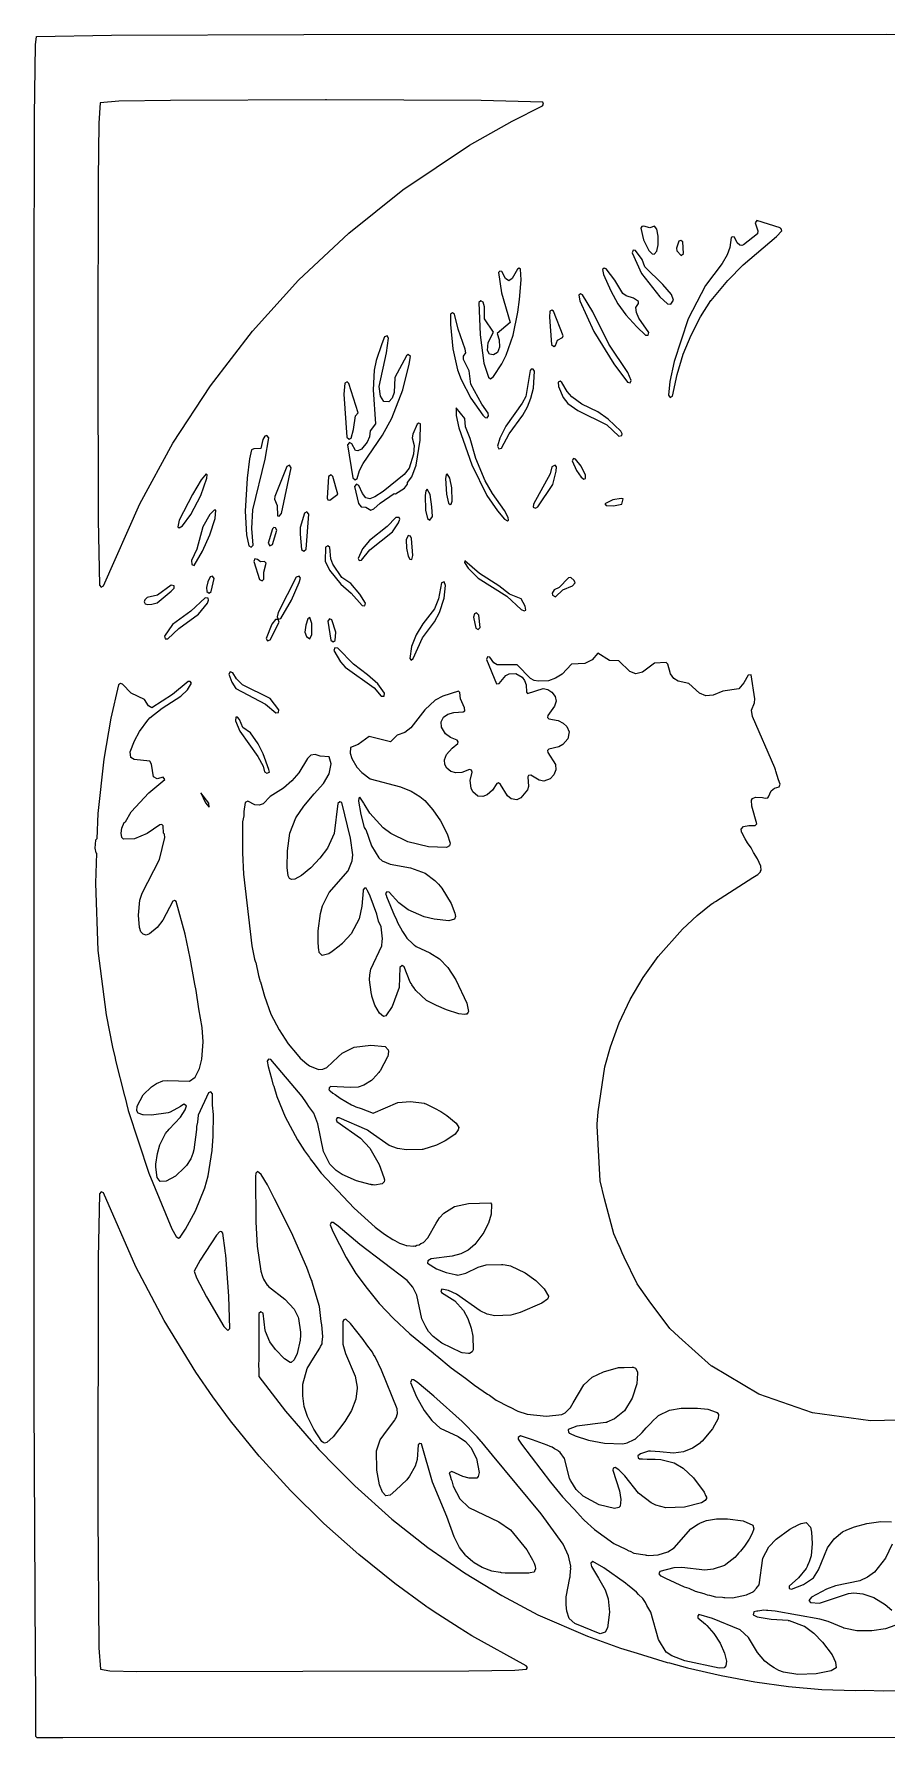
# Model space of a CAD drawing. Header units: millimetres. Extents: x 0 to 300, y 0 to 299.
# Drawn here: x 0.4 to 150, y 0.4 to 299.1 of the extents above; entities that cross this region are included whole.
import ezdxf

# ---------------------------------------------------------------- set-up
doc = ezdxf.new("R2010")
doc.units = ezdxf.units.MM
doc.layers.add('CUT', color=7, linetype='CONTINUOUS')

msp = doc.modelspace()

# ---------------------------------------------------------------- linework, layer by layer
at = {"layer": 'CUT'}
for points in [[(233.4309, 0.4502), (5.4113, 0.3607), (0.9306, 0.3896), (0.9232, 0.39), (0.8323, 0.4353), (0.7744, 0.5042), (0.769, 0.5106), (0.747, 0.5367), (0.6971, 0.5961), (0.6894, 0.7242), (0.6477, 8.169), (0.6141, 14.164), (0.4865, 36.9117), (0.3601, 59.4526), (0.3601, 252.5207), (0.4502, 284.8174), (0.6301, 297.2665), (0.8108, 298.6765), (13.9255, 298.9196), (47.7176, 299.0396), (149.9997, 299.1296), (252.281, 299.0396)], [(154.4942, 56.1523), (147.1371, 55.9432), (136.9255, 57.3894), (127.5529, 60.6443), (119.3078, 65.5313), (119.2764, 65.551), (119.271, 65.5544), (119.2697, 65.5552), (119.2584, 65.5623), (113.4831, 70.7015), (111.946, 72.1586), (108.2714, 77.0324), (106.1709, 80.0051), (103.9041, 84.6854), (103.5712, 85.4251), (103.0579, 86.5651), (102.9713, 86.7575), (102.0719, 88.7554), (100.4727, 94.8787), (99.7202, 98.0272), (99.1764, 107.6846), (99.164, 107.9972), (99.3296, 110.133), (100.5375, 118.0151), (101.4861, 121.5376), (103.0108, 125.7528), (104.9387, 129.8238), (107.2279, 133.7125), (109.8478, 137.3891), (114.1434, 142.1709), (116.7221, 144.5698), (119.1807, 146.532), (119.4695, 146.7308), (119.6242, 146.8372), (119.7092, 146.8957), (119.9217, 147.0419), (126.463, 151.2302), (127.3866, 151.7546), (127.8246, 152.2344), (127.8246, 152.3641), (127.9372, 152.4937), (127.8676, 153.211), (127.3078, 154.5183), (126.6226, 155.6173), (126.1785, 156.451), (125.5692, 157.307), (125.111, 158.0419), (124.5558, 159.1014), (124.5395, 159.1478), (124.521, 159.2007), (124.5102, 159.2315), (124.4935, 159.2794), (124.4389, 159.6883), (124.8613, 160.1581), (125.7794, 160.3263), (126.8631, 160.3821), (127.1806, 160.6382), (126.3263, 163.7575), (126.2621, 164.8148), (126.3959, 165.0746), (126.9328, 165.3058), (128.1524, 165.2478), (128.647, 165.131), (129.1221, 165.18), (129.2133, 165.3975), (129.691, 166.4222), (130.291, 166.9093), (131.0951, 167.1127), (131.2654, 167.5728), (131.0113, 168.3608), (130.5404, 169.9023), (130.4385, 170.1376), (130.3303, 170.4733), (126.4141, 179.4637), (126.2326, 180.6065), (126.7871, 181.8497), (126.8611, 182.5505), (126.1995, 186.7623), (125.6472, 186.712), (124.927, 185.3475), (124.015, 184.3277), (121.2323, 183.912), (119.5125, 183.2339), (118.2244, 183.1055), (117.132, 183.5355), (115.2468, 185.2694), (113.3983, 185.6701), (112.6154, 186.1589), (112.0278, 186.9408), (111.5798, 188.6244), (111.2821, 188.9079), (109.2303, 188.8002), (107.1462, 187.2252), (105.9722, 186.9478), (104.8714, 187.3591), (102.9553, 189.2093), (101.3465, 189.308), (99.2827, 190.5479), (98.2718, 189.4241), (97.0311, 188.7671), (94.6707, 188.6598), (93.0103, 186.8911), (91.873, 186.1754), (90.6285, 185.7458), (88.9028, 185.6547), (88.1285, 185.7897), (87.4973, 186.1561), (85.1476, 188.5162), (81.5986, 188.5083), (81.0495, 188.8534), (80.3308, 189.8799), (79.896, 189.907), (79.7269, 189.4394), (81.5178, 185.1782), (81.948, 185.2259), (83.1326, 186.6541), (83.699, 186.9419), (84.9082, 187.0311), (85.9898, 186.3927), (86.4363, 185.7874), (86.7035, 185.0433), (86.7429, 183.7378), (86.95, 183.4765), (89.6819, 184.3923), (90.5158, 184.2224), (91.208, 183.7249), (91.7852, 182.9831), (91.9541, 182.1472), (91.6614, 181.2644), (90.4995, 179.6555), (90.4642, 179.2728), (90.7154, 179.0556), (92.3462, 178.7429), (93.2006, 178.2738), (93.874, 177.6944), (94.2639, 176.7745), (94.0015, 175.5615), (93.1272, 174.5533), (92.4687, 174.1391), (90.7154, 173.7657), (90.4505, 173.5129), (90.4995, 173.1658), (91.8568, 171.0395), (91.9188, 170.1114), (91.5751, 169.2501), (90.9334, 168.5242), (89.8193, 168.1285), (88.9651, 168.3242), (87.5034, 169.1871), (87.1432, 169.1445), (86.9761, 168.8612), (87.1243, 167.1788), (86.9521, 166.5941), (85.7781, 165.1936), (85.0984, 164.8317), (84.0645, 165.0566), (83.4249, 165.5602), (82.2314, 167.5703), (81.8629, 167.8372), (81.5519, 167.7106), (80.7949, 166.573), (79.8471, 165.7257), (79.1233, 165.4267), (78.2116, 165.5071), (77.3677, 166.273), (77.0746, 166.917), (76.8915, 168.2556), (77.2264, 169.731), (77.1024, 170.0738), (76.7863, 170.171), (75.444, 169.6659), (74.3903, 169.599), (73.4985, 169.8295), (72.7992, 170.3786), (72.4578, 171.0407), (72.3896, 171.8816), (72.73, 172.7862), (73.7058, 173.9426), (74.6927, 174.7264), (74.7869, 175.0509), (74.5919, 175.3269), (73.4148, 175.7682), (72.5494, 176.4365), (71.8366, 177.5861), (71.8199, 178.5036), (72.1956, 179.3326), (72.9399, 179.8914), (73.9941, 180.1871), (75.6591, 180.2815), (75.9216, 180.4875), (75.8824, 180.9855), (75.1897, 182.5625), (75.073, 183.6824), (74.8381, 183.915), (72.0715, 183.0361), (70.7171, 182.3149), (68.9047, 180.6409), (66.4923, 177.4812), (65.4428, 176.6802), (64.0633, 176.2206), (62.9046, 175.0512), (59.1725, 175.9597), (57.2316, 174.557), (55.8981, 174.0539), (55.8177, 173.0567), (56.1122, 172.0962), (57.0002, 170.6097), (57.866, 169.6525), (59.3479, 168.5465), (64.6619, 167.1137), (66.555, 166.4011), (68.0438, 165.4336), (68.9229, 164.716), (70.3391, 163.0863), (71.6611, 161.1637), (72.8557, 158.8664), (73.3782, 157.284), (73.2392, 156.7681), (72.7281, 156.4872), (69.5848, 156.6374), (65.965, 157.4639), (62.9343, 158.9341), (61.6159, 159.9407), (59.2964, 162.4958), (58.2607, 164.1358), (58.2231, 164.2557), (57.5328, 165.3062), (57.3227, 165.1561), (57.2927, 164.6459), (57.7129, 162.305), (58.3131, 160.024), (58.5232, 159.6639), (58.5961, 159.6566), (59.5503, 156.7643), (60.8414, 154.6762), (61.4397, 154.1771), (62.8209, 153.6004), (66.4253, 152.9294), (68.999, 151.9717), (70.6809, 150.6919), (71.3483, 150.0514), (71.9397, 149.3655), (73.5326, 146.6503), (74.2173, 144.9567), (74.3066, 144.3887), (74.1227, 143.9351), (73.1129, 143.6083), (70.5616, 143.9095), (68.8223, 144.3159), (66.0311, 145.5764), (64.3924, 146.7767), (62.6437, 148.6891), (62.2483, 148.7171), (62.0364, 148.4218), (62.2161, 147.9844), (62.2039, 147.9299), (63.6037, 144.5102), (63.814, 144.0935), (64.166, 143.2365), (64.6619, 142.4139), (64.9941, 141.7557), (65.4742, 141.0664), (65.757, 140.5973), (66.8163, 139.6305), (67.079, 139.3684), (67.1321, 139.3423), (67.3796, 139.1165), (69.794, 138.0261), (71.5016, 136.9778), (71.5053, 136.9753), (71.5055, 136.9752), (71.5083, 136.9734), (71.5097, 136.9724), (72.9898, 135.4309), (74.3494, 133.2825), (76.2998, 129.1717), (76.6094, 127.7395), (76.5546, 127.605), (76.3154, 127.2818), (76.1608, 127.2621), (76.1394, 127.2594), (76.1356, 127.2589), (75.9052, 127.2296), (74.8768, 127.3208), (72.7221, 128.0159), (70.9792, 128.7819), (69.2202, 129.6732), (67.3614, 131.4288), (67.2231, 131.5916), (67.2093, 131.6078), (67.2001, 131.6186), (67.0894, 131.7489), (66.6636, 132.3998), (66.5608, 132.5748), (66.533, 132.6221), (66.5167, 132.6499), (66.3785, 132.885), (65.2818, 135.5807), (64.9392, 135.7763), (64.5569, 135.4296), (64.3963, 131.9318), (63.2181, 128.6395), (62.0904, 126.9693), (61.6689, 126.8538), (60.9521, 127.4362), (60.1684, 128.8333), (59.6375, 130.4187), (59.6084, 130.5679), (59.6025, 130.5978), (59.5773, 130.7273), (59.497, 131.1388), (59.2362, 133.2977), (59.2634, 134.1564), (59.4423, 135.14), (61.375, 139.2305), (61.4204, 140.0681), (61.5235, 140.5029), (61.2546, 142.5769), (60.7854, 143.5933), (60.4825, 144.7791), (59.3448, 147.981), (58.8485, 148.9533), (58.8313, 149.0066), (58.8175, 149.014), (58.64, 149.3618), (58.3381, 149.3559), (58.1195, 149.0992), (58.1071, 148.9422), (58.0987, 148.9345), (58.1013, 148.8691), (57.8893, 146.1814), (57.4059, 144.0056), (55.9827, 141.3715), (54.5524, 139.7747), (54.4151, 139.6436), (54.3963, 139.6257), (54.3276, 139.56), (53.9216, 139.1722), (52.6474, 138.2453), (52.0619, 137.8783), (50.8893, 137.5754), (50.3632, 138.0938), (50.3072, 138.6902), (50.2977, 138.7906), (50.28, 138.9793), (50.1889, 139.9472), (50.2116, 141.8618), (50.6015, 144.9221), (50.9822, 146.2821), (52.1227, 148.608), (55.4665, 152.4304), (56.1832, 154.1503), (56.2673, 155.227), (55.8586, 158.109), (54.346, 164.36), (53.9954, 164.4813), (53.6885, 164.2179), (52.9966, 158.9324), (51.8326, 156.3786), (50.4938, 154.611), (48.9216, 152.947), (47.2799, 151.607), (46.0912, 150.9381), (45.5453, 150.8973), (45.2026, 151.0799), (44.9678, 151.4992), (44.778, 152.9699), (44.808, 155.8834), (45.2605, 159.006), (46.2874, 161.7069), (47.6961, 163.7442), (49.5207, 165.8797), (51.1411, 167.6984), (52.1301, 169.4331), (52.4885, 171.1647), (52.171, 172.3697), (50.5835, 172.5097), (49.6838, 172.7851), (48.9198, 172.68), (48.3579, 172.1106), (46.8165, 169.5768), (45.5642, 168.1974), (44.1385, 166.9287), (41.8163, 165.4641), (40.5807, 164.1777), (39.8444, 163.9272), (39.1119, 163.987), (37.8906, 164.6337), (37.4156, 164.388), (37.1557, 162.8158), (37.1485, 162.0342), (36.9445, 161.0144), (36.9145, 155.5522), (37.1246, 151.8307), (38.5651, 139.2557), (39.0153, 136.9147), (39.2254, 136.3745), (39.287, 136.3376), (39.7631, 134.0402), (40.0535, 133.0068), (40.0556, 132.992), (40.0684, 132.9537), (40.7715, 130.4515), (41.9308, 127.2969), (43.3499, 124.5178), (44.9617, 122.0456), (46.532, 120.1781), (47.0448, 119.5506), (48.2241, 118.5848), (48.6733, 118.186), (50.2428, 117.5925), (51.0025, 117.6214), (51.7259, 117.9231), (53.7157, 119.801), (54.4442, 120.4432), (56.5519, 121.4725), (59.4409, 121.8179), (59.4416, 121.8179), (59.4419, 121.8179), (59.4422, 121.8179), (59.4428, 121.8179), (61.9692, 121.5744), (62.5199, 121.0211), (62.5628, 120.7172), (62.434, 119.8482), (62.3948, 119.7637), (61.0695, 117.3066), (61.058, 117.2905), (61.0475, 117.276), (60.9943, 117.2018), (60.877, 117.0382), (59.7801, 115.8936), (59.5429, 115.6685), (58.2025, 114.8377), (57.2468, 114.4995), (55.8563, 114.4061), (52.4417, 114.5842), (52.3883, 114.5479), (52.3208, 114.5544), (52.2889, 114.4804), (52.1344, 114.3755), (52.1496, 114.158), (52.1024, 114.0488), (52.1609, 113.9966), (52.1627, 113.9714), (52.3453, 113.8318), (52.8137, 113.4135), (53.185, 113.1903), (54.0626, 112.5197), (56.0862, 111.3576), (56.4866, 111.2057), (56.824, 111.0029), (57.7531, 110.7252), (59.8702, 109.922), (64.1999, 111.7631), (66.4063, 111.9436), (68.8334, 111.6459), (68.849, 111.6399), (68.8562, 111.6371), (68.8902, 111.6242), (69.0893, 111.5481), (70.646, 110.8148), (71.7636, 110.193), (72.8161, 109.5304), (74.448, 108.1712), (74.8775, 107.4067), (74.7925, 106.9811), (74.2228, 106.2526), (72.9841, 105.381), (72.491, 105.0534), (70.9844, 104.2724), (68.5908, 103.5247), (68.4354, 103.5145), (65.7264, 103.4536), (64.1084, 103.6931), (62.6482, 104.2463), (59.3487, 106.5786), (58.8639, 106.9454), (58.7758, 106.9836), (58.7407, 107.0084), (53.9024, 109.1103), (53.5667, 109.1011), (53.357, 108.7959), (53.5041, 108.4389), (57.6296, 105.5391), (59.2824, 103.7984), (60.9294, 100.9084), (61.7405, 98.6531), (61.8339, 98.2078), (61.7869, 97.8617), (61.4511, 97.4942), (60.1203, 97.3073), (59.8373, 97.3328), (59.5655, 97.3678), (59.4887, 97.3777), (59.4236, 97.3861), (59.3466, 97.396), (56.938, 98.0371), (54.4086, 99.1694), (53.3663, 99.8481), (52.4604, 100.7892), (52.2855, 100.9899), (51.1468, 103.1898), (50.132, 108.0593), (49.4376, 109.8929), (48.5888, 111.1081), (48.31, 111.5361), (48.1745, 111.7012), (47.4006, 112.8092), (41.9244, 119.3079), (41.4995, 119.4087), (41.2481, 119.0517), (41.4146, 118.0986), (42.0362, 115.9832), (42.272, 115.0248), (42.4259, 114.6567), (42.9614, 112.8341), (44.4321, 109.2929), (46.5832, 105.232), (47.8098, 103.2887), (48.6693, 102.1491), (48.8116, 101.9056), (49.2881, 101.3286), (50.7385, 99.4055), (56.5343, 93.2816), (60.2366, 89.9368), (61.8466, 88.7134), (63.3013, 87.7458), (63.6488, 87.5928), (64.4614, 87.1389), (65.3553, 86.8414), (65.6425, 86.7149), (65.7566, 86.7078), (65.7707, 86.7031), (66.9754, 86.6007), (67.0794, 86.6256), (67.2586, 86.6144), (67.5499, 86.7382), (67.9131, 86.8252), (68.2376, 87.0305), (68.6785, 87.2179), (69.4647, 88.0697), (70.9211, 90.644), (71.4746, 91.5788), (72.2428, 92.3717), (74.1154, 93.5195), (76.6174, 94.0873), (80.4614, 94.2001), (80.6267, 93.9717), (80.5816, 92.1817), (80.0991, 90.6259), (80.063, 90.5463), (79.2841, 88.9863), (77.7121, 86.8707), (76.5339, 85.9162), (75.2459, 85.2573), (73.7032, 84.8154), (70.0333, 84.3539), (69.4355, 84.0241), (69.4087, 83.5978), (70.9951, 82.6392), (72.6609, 81.9535), (74.2237, 81.6242), (74.4889, 81.5421), (74.5536, 81.5547), (74.7326, 81.517), (76.1257, 81.8778), (78.2949, 82.912), (79.6629, 83.3072), (82.3906, 83.3975), (82.5169, 83.3808), (82.5358, 83.3783), (82.6316, 83.3656), (83.0045, 83.3161), (83.9862, 83.1286), (86.5302, 81.9093), (88.3857, 80.5738), (89.8779, 79.0815), (90.6343, 77.7948), (90.595, 77.5388), (90.4472, 77.2763), (89.4734, 76.6087), (85.6448, 74.9561), (84.016, 74.5199), (81.2406, 74.3998), (79.888, 74.6806), (78.6489, 75.2227), (74.4832, 78.1747), (73.0532, 78.829), (71.9187, 79.0366), (71.7483, 78.7531), (71.8572, 78.4409), (74.1805, 76.9789), (75.6599, 75.3602), (75.6791, 75.3387), (75.6856, 75.3313), (75.6869, 75.3299), (75.6978, 75.3177), (76.4567, 73.9031), (77.0592, 72.216), (77.3277, 70.7915), (77.3974, 68.4102), (77.2115, 68.0614), (76.7424, 67.7787), (76.668, 67.7722), (76.637, 67.7694), (76.6246, 67.7684), (76.5893, 67.7653), (75.5078, 67.902), (75.2816, 67.9512), (71.9012, 69.5808), (70.3799, 70.7671), (69.5886, 71.6517), (69.124, 72.4438), (68.4314, 73.8476), (67.497, 78.0195), (66.8268, 79.376), (65.8031, 80.5978), (57.4956, 86.8979), (53.6999, 90.1199), (52.8581, 90.7422), (52.4971, 90.7308), (52.3065, 90.3156), (52.7681, 89.1714), (55.1291, 84.6265), (56.8469, 81.7954), (58.7863, 79.1412), (60.9404, 76.5398), (63.4507, 73.9109), (66.3233, 71.2185), (70.3887, 67.8616), (70.846, 67.4751), (71.0107, 67.348), (73.533, 65.2654), (76.0527, 63.4609), (77.6387, 62.2382), (79.9261, 60.6436), (80.2497, 60.4554), (81.4283, 59.6115), (83.604, 58.5047), (83.7458, 58.4223), (83.8132, 58.3983), (85.2275, 57.6789), (86.9108, 57.1442), (90.2917, 56.7521), (92.9425, 57.0572), (93.5651, 57.3555), (94.4593, 58.2562), (94.4613, 58.2577), (94.462, 58.2589), (94.5071, 58.3043), (94.9701, 59.1177), (96.8493, 62.2941), (98.3185, 63.624), (100.3054, 64.5782), (102.9002, 65.2858), (103.6802, 65.3063), (103.9225, 65.3126), (105.2982, 65.3487), (105.4704, 65.3532), (105.9069, 65.1869), (106.2399, 64.5598), (106.2406, 64.5515), (106.2476, 64.468), (106.2536, 64.3959), (106.2605, 64.3133), (106.1424, 62.4513), (105.3003, 59.955), (103.9533, 57.7179), (102.192, 56.3325), (100.8756, 55.7076), (100.8438, 55.694), (100.6745, 55.6483), (95.5855, 55.019), (94.1083, 54.468), (94.1094, 53.9176), (94.2686, 53.8359), (94.2701, 53.8205), (94.415, 53.7606), (95.2911, 53.3106), (97.6605, 52.5719), (100.437, 52.0403), (103.6881, 51.9234), (104.4469, 52.0765), (105.6497, 52.6872), (105.7655, 52.7275), (105.8024, 52.7648), (105.8117, 52.7695), (107.0638, 53.9088), (107.7762, 54.754), (108.4027, 55.3855), (108.5036, 55.4872), (109.02, 56.0076), (109.6353, 56.6278), (109.9572, 56.8787), (111.859, 57.8253), (113.925, 58.1907), (116.7932, 58.162), (118.5741, 58.005), (120.0446, 57.487), (120.189, 57.4022), (120.1964, 57.3978), (120.197, 57.3975), (120.1976, 57.3972), (120.4348, 57.0886), (120.4044, 56.354), (119.4143, 54.5686), (117.5782, 52.4053), (117.3231, 52.1453), (117.2715, 52.0928), (117.2584, 52.0793), (117.2525, 52.0733), (115.8687, 51.1431), (114.2986, 50.5231), (112.5423, 50.3016), (110.1738, 50.4977), (108.5424, 50.6588), (108.4767, 50.6382), (108.1977, 50.6613), (106.7757, 50.1793), (106.3123, 49.8118), (106.3437, 49.4859), (106.6126, 49.2992), (107.1475, 49.291), (107.9626, 49.2623), (108.6269, 49.2389), (109.3606, 49.213), (110.3205, 49.1792), (112.6715, 48.5782), (114.2478, 47.6632), (116.0551, 45.9458), (117.9288, 43.4702), (117.9386, 43.4494), (117.9677, 43.3873), (118.0009, 43.3164), (118.2004, 42.8914), (118.3251, 42.571), (118.3333, 42.322), (118.1168, 41.9807), (117.5009, 41.6065), (114.5089, 40.8167), (111.196, 40.6986), (109.4866, 41.1543), (108.6462, 41.5723), (106.4034, 43.3), (104.0042, 46.33), (102.9481, 47.387), (102.3043, 47.7687), (102.0024, 47.6418), (101.9041, 47.3294), (103.085, 43.6861), (103.3245, 42.1644), (103.1894, 41.0248), (103.18, 41.0115), (102.9583, 40.771), (102.1843, 40.5768), (99.5218, 41.2558), (96.7112, 42.7364), (95.4654, 43.9262), (94.5705, 45.4404), (94.4858, 45.5836), (94.3967, 45.7344), (94.2937, 45.9086), (93.4411, 49.3768), (92.6606, 50.4331), (92.363, 50.6198), (92.2662, 50.7466), (91.6527, 51.0652), (91.2498, 51.3179), (90.911, 51.4504), (90.3909, 51.7204), (89.0834, 52.165), (87.8333, 52.6538), (85.7297, 53.3187), (85.284, 53.057), (85.3053, 52.7639), (85.918, 51.8881), (90.9823, 45.2058), (93.0825, 42.6262), (95.882, 39.6299), (95.9708, 39.5301), (96.0162, 39.4862), (96.899, 38.5414), (98.6793, 36.8835), (102.073, 34.4339), (104.1755, 33.4497), (104.7533, 33.1405), (104.9299, 33.0966), (105.6274, 32.7701), (107.5754, 32.4378), (107.7893, 32.3845), (107.8602, 32.3892), (108.247, 32.3232), (109.8823, 32.4731), (111.5806, 32.9741), (112.6817, 33.6888), (115.6131, 37.0315), (116.9643, 37.9236), (117.1082, 37.9808), (117.1758, 38.0076), (117.277, 38.0478), (118.3687, 38.4815), (120.1267, 38.8011), (121.8624, 38.8032), (121.8726, 38.8028), (121.8875, 38.8021), (121.943, 38.7997), (122.0541, 38.7949), (124.7846, 38.4075), (126.502, 37.6789), (126.6489, 37.0464), (126.3948, 36.2064), (125.8235, 35.237), (125.0443, 33.9977), (124.2908, 33.103), (124.2398, 33.0441), (123.984, 32.7487), (123.7371, 32.4637), (123.3435, 32.0095), (121.7396, 30.7774), (121.7321, 30.7722), (121.699, 30.7497), (121.6579, 30.7216), (121.5129, 30.6228), (119.543, 29.9621), (118.0316, 29.8033), (113.9965, 30.2192), (112.6374, 30.1589), (110.1829, 29.5554), (109.9985, 29.1242), (110.3011, 28.8055), (110.3017, 28.8034), (110.3042, 28.8023), (110.3384, 28.7662), (111.1833, 28.394), (114.4484, 26.8774), (115.2724, 26.5923), (116.3805, 26.1041), (117.8718, 25.6929), (118.4943, 25.4775), (118.8885, 25.4126), (119.9406, 25.1225), (121.1882, 25.0337), (121.4038, 24.9982), (121.5871, 25.0054), (122.917, 24.9108), (123.7473, 25.0896), (123.7502, 25.0898), (123.7555, 25.0914), (125.3981, 25.4453), (126.239, 25.8633), (126.4312, 25.923), (126.4976, 25.9918), (126.6463, 26.0658), (127.0986, 26.6148), (127.2696, 26.7921), (127.2904, 26.8476), (127.6034, 27.2276), (128.2143, 31.908), (129.2937, 33.8822), (130.5722, 35.1883), (132.9513, 36.9652), (133.5896, 37.3049), (134.0202, 37.515), (134.1132, 37.5603), (134.554, 37.7754), (134.9743, 37.9805), (135.8361, 38.1124), (136.5793, 37.301), (136.7946, 36.441), (136.8843, 34.4589), (136.6962, 32.264), (136.6228, 31.9545), (136.3439, 31.2397), (136.296, 31.1169), (136.0954, 30.6027), (136.0241, 30.42), (135.8452, 30.0571), (134.5015, 28.4428), (132.8368, 26.9988), (132.8597, 26.5707), (133.2621, 26.423), (135.3954, 27.2509), (137.1435, 28.4396), (138.0285, 29.855), (139.5667, 33.7074), (140.7413, 35.2436), (142.2421, 36.4754), (142.9953, 36.83), (144.297, 37.3989), (146.4688, 37.9586), (148.9183, 38.2925), (150.8174, 38.2308)], [(151.4195, 20.0922), (149.7822, 19.4924), (147.354, 19.1191), (144.7158, 19.1199), (142.7413, 19.5207), (142.5099, 19.6011), (142.5006, 19.6044), (142.4633, 19.6174), (142.3984, 19.6399), (139.7043, 20.7768), (138.2255, 21.1863), (130.419, 22.602), (129.1049, 22.6985), (128.9676, 22.7191), (128.8979, 22.7137), (128.4287, 22.7482), (127.3625, 22.5938), (127.1816, 22.5797), (127.1615, 22.5647), (126.6473, 22.4902), (126.5585, 21.9696), (127.2264, 21.6205), (129.6799, 21.1895), (132.6548, 20.9844), (132.6779, 20.9798), (132.6783, 20.9797), (132.6819, 20.979), (132.8444, 20.9469), (135.4952, 19.9525), (135.4994, 19.9501), (135.5014, 19.949), (135.502, 19.9486), (135.5199, 19.9384), (137.161, 18.7448), (138.6981, 17.1789), (140.3868, 14.9175), (141.015, 13.6613), (141.0915, 12.6573), (140.2048, 12.1003), (137.5725, 11.5865), (134.3659, 11.4945), (131.8386, 11.9172), (131.031, 12.2064), (130.2252, 12.6423), (129.6113, 13.0417), (128.6025, 13.8247), (127.296, 15.3559), (125.7263, 17.9777), (124.2387, 19.3105), (119.3814, 21.2891), (117.0319, 21.9919), (116.8033, 21.7509), (116.8438, 21.4212), (118.2037, 20.3073), (118.4151, 20.0999), (119.6404, 18.6795), (120.7351, 16.9792), (121.5018, 15.2073), (121.8468, 13.8258), (121.7416, 12.9742), (121.4433, 12.6494), (120.562, 12.5823), (114.5369, 13.8712), (112.2552, 14.7815), (111.263, 15.4216), (109.9015, 17.6027), (108.5572, 22.4002), (107.8993, 23.5763), (107.6635, 24.1045), (107.5031, 24.2846), (107.2057, 24.8163), (106.4122, 25.5096), (106.0533, 25.9126), (104.7822, 26.9727), (104.5433, 27.1425), (104.161, 27.4765), (100.3287, 30.2006), (98.4152, 31.3215), (98.0575, 31.0329), (98.1421, 30.6521), (98.1501, 30.4318), (99.3842, 28.3639), (100.5694, 26.3093), (101.1075, 24.7625), (101.3498, 22.4381), (101.0081, 19.6502), (101.0077, 19.649), (100.5461, 18.8902), (99.7074, 18.6393), (95.221, 20.4323), (94.2703, 21.3172), (93.8612, 22.6091), (93.7492, 23.6942), (93.7322, 24.8378), (93.7384, 24.9543), (93.7389, 24.9641), (93.739, 24.966), (93.7451, 25.0796), (94.3933, 28.4505), (94.4058, 28.625), (94.4484, 28.8139), (94.5299, 30.1064), (94.5174, 30.1843), (94.5366, 30.4523), (94.166, 32.3192), (93.1772, 34.3601), (89.3273, 39.6403), (80.8221, 49.9234), (78.92, 52.2364), (78.8411, 52.3184), (78.1381, 53.1684), (75.4841, 55.8515), (70.5159, 60.2809), (67.5691, 62.7158), (66.9242, 63.1754), (66.6226, 63.1851), (66.3882, 62.7115), (67.4811, 60.195), (68.8237, 57.7821), (70.1613, 56.0079), (70.167, 56.0027), (70.1697, 55.9988), (70.1896, 55.9824), (71.6314, 54.6906), (74.7856, 53.1925), (76.0367, 52.3494), (77.0142, 51.3025), (78.0105, 49.3695), (78.4801, 46.9287), (78.2894, 46.1795), (78.0587, 45.9354), (77.9871, 45.8843), (76.7287, 45.9183), (75.5828, 46.2239), (73.6607, 47.0641), (73.2264, 46.8374), (73.3848, 46.3055), (73.5256, 45.6701), (73.6456, 45.4298), (73.9282, 44.481), (75.0738, 42.3004), (76.6697, 40.7383), (81.9213, 38.2643), (83.9668, 36.827), (86.8261, 33.3281), (87.826, 31.5842), (88.1293, 31.033), (88.2799, 30.4905), (88.2799, 30.4903), (88.2803, 30.4866), (88.2831, 30.4627), (88.3363, 30.005), (88.1724, 29.5756), (88.1558, 29.5587), (88.1465, 29.5492), (88.1006, 29.5024), (88.0376, 29.4381), (87.3979, 29.2895), (87.1809, 29.253), (87.1355, 29.2454), (87.1015, 29.2397), (87.0835, 29.2367), (83.0265, 29.2599), (82.4075, 29.331), (82.2631, 29.3476), (82.2157, 29.353), (82.1604, 29.3594), (80.6811, 29.608), (78.9616, 30.2428), (77.5612, 31.0718), (77.2798, 31.2911), (76.1352, 32.3083), (76.0376, 32.4303), (75.0329, 33.7714), (74.0774, 35.5964), (72.7912, 39.2152), (70.3019, 45.1834), (68.3616, 51.9254), (68.0413, 51.9955), (67.7652, 51.762), (67.5858, 49.2015), (67.2509, 48.0009), (66.2239, 46.2612), (65.7464, 45.6118), (63.8484, 43.7904), (62.8295, 42.946), (62.0985, 42.8155), (61.491, 43.4462), (60.9876, 44.7407), (60.4782, 47.3182), (60.4518, 50.687), (61.1104, 52.6385), (62.3853, 54.4014), (63.6729, 56.0653), (63.7075, 56.2299), (63.8767, 56.4638), (64.1049, 57.2714), (64.079, 58.0543), (61.3365, 64.8516), (60.1928, 67.198), (59.9123, 67.6104), (59.7352, 67.9952), (58.7688, 69.2917), (58.1185, 70.248), (55.8679, 73.0382), (55.0769, 73.7698), (54.7104, 73.6989), (54.5582, 73.3623), (54.5582, 69.4275), (55.0224, 67.7969), (56.6891, 63.782), (57.033, 61.8493), (57.0465, 61.6987), (56.8263, 59.7627), (56.034, 57.7583), (54.8881, 55.8288), (52.8662, 53.1718), (51.7539, 52.1787), (51.3074, 52.0297), (51.0943, 52.149), (51.0734, 52.1607), (51.0681, 52.1636), (51.0677, 52.1638), (50.8504, 52.3339), (49.4583, 54.5161), (48.3597, 56.7469), (47.7585, 58.4911), (47.5104, 60.36), (47.5088, 62.388), (48.301, 65.1357), (49.3967, 66.9588), (50.4864, 68.6971), (50.6042, 68.9682), (50.9049, 69.4686), (50.9067, 69.6644), (50.9424, 69.7466), (51.0505, 70.7782), (50.8733, 72.8012), (50.7622, 73.3916), (50.4203, 75.9934), (49.1817, 80.2683), (49.1356, 80.4364), (49.0048, 80.7442), (48.2169, 82.8383), (45.5205, 88.9812), (42.5563, 94.8683), (42.4314, 95.1297), (42.3764, 95.2256), (41.2958, 97.3717), (40.2378, 99.1481), (39.5965, 99.6563), (39.2751, 99.4197), (39.195, 98.798), (39.2548, 90.8597), (39.4953, 86.5632), (40.1236, 82.1791), (40.4662, 81.286), (40.6256, 80.8016), (41.2896, 79.7776), (41.3431, 79.7347), (41.4702, 79.5361), (44.3547, 77.2803), (45.9865, 75.5276), (46.7217, 74.1226), (46.7829, 73.8929), (47.1035, 71.489), (47.0966, 70.9551), (47.0547, 70.1209), (46.543, 67.7805), (45.9977, 66.6538), (45.4679, 66.1698), (45.3103, 66.1804), (44.3072, 66.8449), (42.7364, 68.4911), (41.7377, 69.8059), (40.9967, 71.6016), (40.9734, 71.6819), (40.9731, 71.6831), (40.9695, 71.6953), (40.9346, 71.8155), (40.5416, 74.8178), (40.1426, 75.049), (39.8118, 74.7742), (39.79, 67.1122), (39.7666, 65.3585), (39.7847, 65.2407), (39.7804, 63.7204), (44.4856, 57.6408), (47.1305, 54.6162), (48.9768, 52.431), (49.6751, 51.7061), (50.3375, 50.9486), (53.2706, 47.9738), (54.5205, 46.6763), (54.8536, 46.3683), (56.6531, 44.5432), (63.1541, 38.7008), (69.4764, 33.7562), (75.9002, 29.3136), (82.4611, 25.3295), (88.786, 21.9429), (97.4561, 18.206), (103.2857, 16.1024), (106.172, 15.2463), (107.1153, 14.9058), (111.4649, 13.564), (111.8715, 13.5557), (115.0055, 12.6261), (120.909, 11.278), (126.8253, 10.2023), (132.7283, 9.3929), (138.6185, 8.8519), (144.4462, 8.6728), (146.0242, 8.7068), (149.4622, 8.6129), (157.4655, 8.8527)], [(150.9217, 34.3346), (149.7806, 31.9004), (147.845, 29.4509), (146.6105, 28.5503), (145.2639, 27.9039), (140.9774, 27.0143), (139.3851, 26.4346), (136.7738, 25.0238), (136.3242, 24.4807), (136.6277, 24.1345), (138.1971, 24.0065), (143.2552, 25.6832), (144.1987, 25.779), (145.7813, 25.6075), (145.9491, 25.5831), (145.9697, 25.5801), (145.9824, 25.5782), (145.9875, 25.5775), (147.703, 24.9719), (149.7258, 23.7297), (150.8947, 22.7341)]]:
    msp.add_lwpolyline(points, dxfattribs=at)
for points in [[(24.7084, 227.4024), (31.3028, 237.4738), (38.6643, 247.0307), (46.7782, 255.9579), (55.6066, 264.2441), (65.0746, 271.8469), (76.7515, 279.6512), (84.233, 283.8578), (89.5746, 286.5459), (89.7535, 286.8245), (89.6262, 287.1666), (78.8414, 287.4857), (51.6496, 287.5758), (51.5742, 287.5755), (51.4995, 287.5758), (24.3096, 287.4857), (15.2452, 287.3654), (11.9885, 287.0854), (11.7338, 283.5109), (11.6139, 273.6196), (11.5239, 243.8485), (11.5241, 243.7738), (11.5239, 243.6984), (11.6139, 213.9299), (11.8321, 202.5049), (12.1644, 202.1734), (12.5569, 202.3677), (18.8924, 216.7647)], [(114.2752, 242.9755), (115.6491, 246.3207), (117.3063, 249.5479), (119.1367, 252.4233), (119.1476, 252.4312), (122.0888, 255.9126), (124.7598, 258.6737), (130.6422, 263.6557), (131.5726, 264.6161), (131.4825, 264.9763), (131.3594, 265.0122), (131.301, 265.1606), (127.1772, 266.438), (126.8631, 266.0472), (127.338, 264.6495), (127.3129, 264.1229), (124.8399, 262.1872), (124.5402, 262.0369), (124.1778, 262.1224), (123.7478, 262.5459), (123.2404, 263.5178), (122.924, 263.6039), (122.6747, 263.4492), (122.4667, 261.724), (121.998, 260.3953), (121.0843, 258.8756), (118.1774, 255.0385), (115.136, 249.2205), (112.6895, 241.7301), (111.943, 238.2097), (111.6561, 235.7859), (111.9753, 235.408), (112.4078, 235.6481), (113.1874, 239.4159)], [(108.2317, 261.1528), (108.8263, 260.5683), (109.1871, 260.5296), (109.6236, 261.0604), (109.8425, 262.1856), (109.8712, 263.6968), (109.6654, 264.9212), (109.2178, 265.472), (108.3942, 265.1567), (107.367, 265.4593), (107.0031, 265.401), (106.8501, 265.1038), (107.288, 263.0459)], [(113.1753, 261.15), (113.9246, 260.3109), (114.3455, 260.6758), (114.1714, 262.6796), (113.8722, 262.9389), (113.5259, 262.8302), (113.0878, 261.5959)], [(110.1647, 253.069), (111.5042, 251.8164), (112.0722, 251.7836), (112.5438, 252.4729), (112.2168, 253.4572), (110.7063, 255.2037), (107.5501, 258.3024), (107.0913, 259.5848), (105.9198, 261.1881), (105.4569, 261.2112), (105.2997, 260.7752), (106.9692, 257.1523)], [(79.2823, 241.4217), (80.0749, 238.9427), (80.473, 238.6996), (80.9504, 239.058), (82.4474, 241.3251), (83.187, 242.8373), (84.4044, 246.3465), (85.2644, 250.3502), (85.5348, 252.5672), (85.8048, 256.0453), (85.7441, 257.9146), (85.4765, 258.0532), (85.1621, 257.9326), (84.245, 256.2571), (83.6809, 255.8569), (83.0626, 256.2877), (82.4331, 257.5106), (82.0748, 257.5639), (81.8276, 257.2992), (82.3783, 253.764), (83.882, 248.575), (81.6123, 246.6419), (81.9612, 245.4909), (82.0481, 244.2555), (81.6879, 243.2825), (80.9903, 242.8637), (80.2708, 242.9946), (79.9316, 243.6342), (80.0583, 245.0694), (80.9774, 246.8494), (79.3981, 249.1988), (79.385, 251.2902), (79.1803, 252.1319), (78.7515, 252.3697), (78.433, 252.0374), (78.6604, 246.4139)], [(101.5375, 254.0866), (102.7911, 251.8185), (104.1911, 249.8847), (106.1193, 247.779), (107.6645, 246.332), (108.1051, 246.3062), (108.2526, 246.8283), (106.4923, 249.3371), (106.0769, 250.3139), (105.9777, 251.1841), (106.4357, 251.8704), (106.4148, 252.2415), (105.5692, 252.8324), (104.2813, 253.2239), (103.6699, 253.6567), (102.2732, 255.9512), (100.72, 257.9664), (100.368, 258.0733), (100.1003, 257.8741), (100.2521, 256.9916)], [(98.5599, 246.9561), (102.1194, 241.3314), (104.4657, 238.071), (104.9553, 237.9635), (105.1553, 238.3898), (104.52, 239.7998), (101.2303, 244.7308), (98.4075, 250.4356), (96.5954, 253.4068), (96.2599, 253.5596), (95.9299, 253.33), (96.1128, 252.3345)], [(73.8245, 243.9282), (74.6851, 240.2671), (75.3208, 238.5412), (77.0172, 235.2722), (79.1344, 232.3), (79.5253, 231.9162), (79.8532, 231.8666), (80.1232, 232.1602), (80.0153, 232.6276), (78.9109, 234.2112), (77.0291, 237.7589), (76.7095, 240.092), (75.6978, 242.0812), (75.7322, 242.6252), (76.103, 243.2316), (76.0006, 243.897), (74.7985, 247.3903), (74.1489, 250.006), (73.8075, 250.2769), (73.4133, 250.0262), (73.4391, 248.2019)], [(91.1505, 244.7189), (91.5401, 244.3724), (91.8619, 244.5463), (92.2361, 245.4443), (93.0586, 245.9022), (93.2147, 246.2335), (91.5257, 250.5325), (91.2015, 250.7005), (90.8807, 250.5263), (90.8158, 249.475)], [(56.7216, 220.9796), (57.0267, 221.1894), (57.4549, 222.5787), (58.1054, 223.821), (61.4925, 228.7963), (63.1398, 231.792), (65.0424, 236.7574), (66.2082, 241.2386), (66.4271, 242.5872), (65.9829, 242.9165), (65.7059, 242.7288), (63.6457, 238.9183), (63.5624, 236.2857), (63.219, 235.2742), (62.5909, 234.6192), (61.7422, 234.6978), (61.1725, 235.6275), (60.9258, 237.3239), (62.2188, 243.2281), (62.5785, 245.7924), (62.293, 246.1957), (61.8604, 246.0276), (61.3592, 244.8207), (60.3802, 241.8862), (60.0544, 240.1756), (59.8737, 236.7552), (60.2878, 230.8031), (59.3659, 229.5481), (59.2065, 228.5214), (58.8055, 227.5869), (57.8437, 226.3677), (57.1592, 226.0267), (56.7786, 226.1338), (56.14, 227.2935), (55.7041, 227.5391), (55.3883, 227.1143), (56.2977, 221.2926)], [(86.129, 232.3049), (86.9726, 233.7806), (87.5579, 235.2786), (87.9695, 237.0512), (88.1687, 240.0126), (87.944, 240.3756), (87.6158, 240.3761), (87.4037, 240.1256), (86.6493, 235.5548), (86.0011, 234.3869), (83.1229, 230.3969), (82.1061, 228.2444), (81.6754, 226.8413), (81.9074, 226.412), (82.3766, 226.5464), (83.7401, 229.0499)], [(55.2453, 228.4329), (55.6397, 228.0855), (55.9804, 228.2998), (56.4284, 229.7911), (56.7623, 232.2038), (57.2321, 232.7438), (55.616, 237.8674), (55.2755, 238.137), (54.8972, 237.9239), (54.7415, 236.001)], [(93.1731, 235.3976), (94.0169, 234.3456), (95.7942, 233.0998), (100.8486, 230.588), (102.9618, 228.6423), (103.4732, 228.7249), (103.5536, 229.0442), (103.2956, 229.4858), (101.0939, 231.6233), (99.28, 232.8998), (96.4528, 234.2555), (94.7119, 235.5463), (93.9081, 236.446), (92.974, 238.0622), (92.6597, 238.2482), (92.3295, 238.092), (92.3721, 237.3203)], [(82.893, 215.6064), (80.7921, 218.5476), (79.5316, 220.7685), (77.881, 224.7001), (76.8906, 228.2115), (76.0502, 230.2823), (75.9302, 231.6929), (74.3996, 233.5836), (74.3996, 232.2631), (74.9098, 230.1022), (77.1907, 223.6196), (79.8318, 218.2475), (81.6625, 215.5164), (82.923, 214.0758), (83.4632, 213.7757), (83.5833, 213.8657), (83.5232, 214.3759)], [(57.7621, 216.2523), (58.599, 216.1916), (59.4796, 215.6484), (60.0077, 215.8541), (61.0786, 216.862), (63.5362, 218.5475), (63.7753, 218.5176), (65.3359, 219.478), (65.9062, 220.1983), (65.9062, 220.4785), (66.6365, 221.4734), (67.4184, 223.5419), (68.1277, 227.8953), (68.1954, 230.7635), (67.8859, 230.8783), (67.5994, 230.7141), (66.8062, 228.9517), (66.7174, 228.349), (67.0462, 226.9729), (66.918, 225.452), (66.1617, 223.0327), (65.2782, 221.8848), (61.6423, 218.9143), (60.173, 217.9844), (59.2848, 217.6522), (58.5635, 217.7938), (58.0016, 218.551), (57.3396, 219.9868), (56.918, 220.1926), (56.603, 219.805), (57.3073, 216.835)], [(38.7463, 215.7154), (40.9421, 224.6), (41.5379, 228.3327), (41.2027, 228.7422), (40.8576, 228.6147), (40.532, 228.0394), (40.1728, 226.4628), (38.9515, 226.4082), (38.5412, 226.2271), (38.1436, 224.6456), (37.7534, 221.2566), (37.4247, 215.4951), (37.6317, 211.2972), (38.0344, 209.4056), (38.4363, 209.1639), (38.7792, 209.4838), (38.5955, 212.4276)], [(97.1187, 221.7889), (96.3384, 223.3495), (95.378, 224.61), (94.9879, 224.7001), (94.8078, 224.3099), (95.5281, 222.6292), (96.3384, 221.4288), (96.8486, 221.0986), (97.1487, 221.2187)], [(30.732, 221.8189), (30.5819, 222.029), (29.7116, 220.9486), (28.181, 218.3675), (25.84, 213.8657), (25.5999, 212.7252), (25.84, 212.5752), (26.4103, 212.9053), (27.8808, 214.8861), (29.6215, 218.2475), (30.672, 221.2487)], [(45.4709, 223.0829), (45.1945, 223.5342), (44.7385, 223.3291), (42.6138, 218.028), (42.5714, 217.5641), (43.0068, 216.4794), (43.0591, 214.6713), (43.374, 214.5712), (43.7628, 215.0836)], [(52.7846, 221.5503), (52.4916, 221.8195), (52.0313, 221.5226), (51.7641, 217.7446), (51.9228, 217.4531), (52.2851, 217.401), (53.6705, 218.437)], [(73.3191, 221.2787), (72.869, 222.029), (72.6589, 221.8189), (72.5688, 221.2187), (72.7489, 218.4576), (73.079, 216.8669), (73.3491, 216.6268), (73.5592, 216.7169), (73.7093, 217.197), (73.6793, 219.568)], [(92.0167, 223.2595), (91.8066, 223.5296), (91.2363, 223.2595), (90.9062, 221.999), (87.995, 216.6868), (87.965, 216.1766), (88.3252, 216.0266), (88.7754, 216.2367), (91.4164, 220.1682), (91.9866, 222.5092)], [(69.3575, 219.3279), (69.1174, 219.0578), (68.9974, 218.2175), (69.0574, 215.6364), (69.4176, 214.1658), (69.8077, 213.8957), (70.2579, 214.556), (70.1679, 216.2066), (69.8377, 218.3975)], [(32.2626, 215.6664), (31.9925, 215.6664), (31.1822, 214.8861), (29.9817, 212.7252), (28.9313, 208.7937), (28.0009, 206.8129), (28.0309, 206.0926), (28.4511, 205.9725), (29.9217, 208.4635), (31.1822, 211.3447), (32.1426, 214.1658)], [(48.2437, 215.3382), (47.8368, 215.1111), (47.0819, 212.6041), (47.0282, 211.4445), (47.315, 208.7714), (47.7061, 208.4299), (48.089, 208.7806), (48.5814, 214.9359)], [(101.9206, 217.4371), (100.5101, 216.7769), (100.7502, 216.4768), (102.0407, 216.4167), (103.5113, 216.7169), (103.7214, 217.6172), (103.3612, 217.7073)], [(42.753, 212.5773), (42.4606, 212.6053), (42.2152, 212.3873), (41.4616, 209.8381), (41.728, 209.421), (42.2056, 209.6364), (42.9564, 212.1671)], [(63.2453, 211.8628), (64.3213, 213.4159), (64.5155, 214.0443), (64.4096, 214.3596), (63.85, 214.3703), (62.3127, 212.7668), (59.2283, 210.342), (57.9629, 208.8932), (57.2218, 207.1849), (57.4094, 206.8317), (57.8412, 206.8512), (59.2584, 208.6841)], [(52.2282, 205.1073), (54.184, 202.6864), (56.0098, 201.0991), (57.9216, 198.9153), (58.3768, 198.8645), (58.5433, 199.3536), (57.5358, 200.9358), (55.9303, 202.773), (54.3675, 203.8609), (52.7979, 206.1534), (52.4624, 207.1177), (52.2535, 209.0862), (51.9184, 209.4069), (51.5002, 209.1441), (51.4144, 206.7269)], [(65.9962, 211.2246), (65.6661, 210.4743), (65.7261, 208.9737), (66.0262, 207.5632), (66.3263, 207.083), (66.6264, 207.023), (66.8365, 207.7132), (66.5664, 210.6844), (66.3863, 211.1046)], [(40.3643, 203.2527), (40.6718, 203.5539), (40.6971, 204.7614), (41.0803, 206.3443), (40.8072, 206.6401), (40.1139, 206.5993), (39.5662, 207.0259), (39.104, 207.0925), (38.9101, 206.6677), (39.9314, 203.4857)], [(86.5545, 198.8297), (85.8342, 200.0902), (83.7934, 200.9005), (81.9326, 202.4011), (78.5112, 204.562), (75.9302, 206.7829), (75.9002, 206.4527), (76.5304, 205.4923), (78.3011, 203.7516), (83.3432, 200.5704), (85.8342, 198.2294), (86.3444, 198.0193), (86.6445, 198.1394)], [(31.6774, 204.0933), (31.2613, 203.9763), (30.8483, 203.1033), (30.6156, 202.0894), (30.7019, 201.4022), (31.0658, 201.1139), (31.4471, 201.3788), (31.9439, 203.6778)], [(46.8642, 202.9625), (47.0886, 203.7466), (46.8793, 204.0927), (46.3507, 203.9214), (43.1786, 197.7136), (42.995, 196.949), (43.2221, 196.5368), (43.6802, 196.6441), (45.5164, 199.8775)], [(95.288, 202.8813), (95.1079, 203.3315), (94.5677, 203.8417), (94.1475, 203.7816), (92.4969, 202.101), (91.6265, 201.6508), (91.2964, 201.0806), (91.3264, 200.7204), (91.8366, 200.4503), (93.1571, 201.6808), (94.8678, 202.3711)], [(21.9491, 199.4163), (24.4464, 201.4548), (24.9416, 201.9976), (24.9288, 202.3698), (24.4212, 202.5212), (22.035, 200.7614), (20.1835, 200.3438), (19.7743, 199.9408), (19.6717, 199.5629), (19.8653, 199.2207), (20.338, 199.1318), (21.0537, 199.1357)], [(29.2286, 197.4116), (30.7666, 199.345), (30.9702, 199.8687), (30.8852, 200.1885), (30.3702, 200.2617), (27.8423, 197.9244), (24.6734, 195.5942), (23.2589, 193.5582), (23.3505, 193.1046), (23.8111, 193.0588), (25.7505, 194.9205)], [(70.618, 196.0685), (71.5184, 197.6892), (72.2987, 200.2102), (72.5388, 202.4611), (72.3287, 203.0914), (71.8786, 202.9113), (71.3083, 200.1202), (70.618, 198.3194), (68.5772, 195.7384), (67.4368, 193.7876), (66.5964, 191.7168), (66.2963, 189.6159), (66.5364, 189.3158), (66.8965, 189.6159), (68.5172, 193.2774)], [(78.0129, 197.6291), (77.6733, 197.4769), (77.4604, 196.9057), (77.8834, 194.9508), (78.29, 194.7193), (78.6296, 195.0837), (78.3891, 197.2456)], [(43.2061, 196.4878), (42.7424, 196.4652), (42.0886, 195.6475), (41.0905, 193.1425), (41.349, 192.7176), (41.8143, 192.8933), (43.3491, 196.0145)], [(48.7693, 196.8489), (48.4091, 196.5787), (48.049, 195.4683), (47.8989, 194.2678), (48.169, 193.5175), (48.7693, 193.0673), (49.0994, 193.8476), (49.1294, 195.7684)], [(52.8236, 192.5394), (53.1941, 192.8186), (53.2999, 194.2788), (52.6248, 196.39), (52.1723, 196.5723), (51.8968, 196.1696), (52.4392, 192.8497)], [(54.9548, 188.1418), (60.0557, 184.5046), (61.2923, 183.0082), (61.7806, 183.0326), (61.8383, 183.565), (60.6677, 185.1941), (58.8887, 186.7978), (56.4239, 188.6274), (53.6378, 191.4454), (53.1477, 191.5146), (52.9855, 191.0469), (54.1415, 189.0479)], [(12.6315, 171.9936), (11.5236, 162.4416), (11.3934, 158.0193), (11.1341, 157.8031), (11.0441, 156.3926), (11.1941, 155.5522), (11.3198, 155.5163), (11.1638, 150.2135), (11.5241, 138.4554), (13.0228, 127.1294), (14.1021, 121.4947), (14.5809, 119.5795), (14.6687, 119.1402), (16.2298, 112.9555), (16.2706, 112.8206), (16.8858, 110.3598), (20.5171, 99.4059), (24.5538, 89.6571), (25.2956, 88.2639), (25.7241, 88.0055), (26.0097, 88.1701), (26.9211, 89.5742), (28.6879, 92.781), (30.3178, 96.8112), (30.9215, 98.8959), (31.6318, 103.3377), (31.7825, 105.8533), (31.7817, 105.9028), (31.7824, 105.9137), (31.8422, 109.6686), (31.699, 111.3327), (31.669, 113.2998), (31.3562, 113.6413), (30.9576, 113.475), (29.1711, 109.5336), (29.0112, 108.3045), (28.8714, 107.5882), (28.8456, 107.0312), (28.386, 103.4971), (28.2269, 102.8631), (27.8767, 101.8964), (27.0854, 100.7597), (26.7643, 100.3575), (25.1674, 98.8892), (23.5501, 97.9654), (22.4656, 97.927), (21.9729, 98.6065), (21.7083, 100.456), (21.6998, 100.9515), (21.9989, 102.8235), (22.4258, 104.3756), (23.4464, 106.3312), (23.7187, 106.6709), (23.7878, 106.757), (23.8451, 106.8284), (24.0766, 107.1172), (26.0446, 109.2071), (26.9027, 110.5223), (27.1285, 111.2203), (26.6629, 111.5029), (26.0631, 111.1074), (24.2587, 110.1112), (23.8779, 109.9493), (20.963, 109.5745), (19.4935, 109.6364), (19.4752, 109.6399), (19.4739, 109.6402), (19.4709, 109.6408), (19.4592, 109.643), (18.6469, 109.9361), (18.4014, 110.3157), (18.4665, 111.1644), (19.5336, 113.1471), (20.9743, 114.5227), (21.8617, 115.1414), (22.9684, 115.5693), (23.7773, 115.6648), (27.6577, 115.5457), (28.6182, 116.1965), (29.4142, 117.7227), (29.8065, 119.3777), (30.0413, 122.395), (29.8612, 124.9311), (29.296, 128.2163), (28.8158, 131.4399), (28.5552, 132.5227), (27.7661, 137.1094), (26.8647, 141.3153), (25.3167, 147.0526), (25.0329, 147.2258), (24.693, 147.0888), (22.9444, 143.7487), (21.956, 142.4884), (20.6325, 141.3455), (20.038, 141.1483), (19.4809, 141.2728), (19.1139, 141.7061), (18.8791, 142.4407), (18.6679, 144.6133), (18.9155, 147.2362), (19.338, 148.4602), (22.3586, 154.4118), (23.289, 158.2233), (23.259, 158.8236), (23.081, 159.0339), (23.0354, 160.2907), (22.7879, 160.5076), (22.4247, 160.4496), (20.2265, 158.9334), (17.9712, 158.0148), (16.0738, 157.9669), (15.7441, 158.2598), (15.6363, 158.9893), (15.7698, 159.8883), (16.1756, 160.8565), (16.3862, 161.0144), (17.3766, 162.7251), (20.478, 166.0651), (23.3214, 168.3911), (23.0434, 168.8348), (21.9641, 168.5184), (21.3363, 168.9129), (20.9509, 171.1162), (20.6973, 171.6374), (17.9064, 171.9135), (17.334, 172.2564), (17.2369, 173.2941), (17.9598, 175.2133), (18.8772, 176.8308), (20.3478, 178.8416), (20.3604, 178.8765), (20.647, 179.2272), (22.8576, 180.9562), (26.1099, 183.0072), (27.2828, 184.1546), (27.9968, 185.3053), (27.7544, 185.6186), (27.3932, 185.5801), (24.677, 183.2969), (21.0092, 181.0033), (20.4474, 181.3566), (19.7407, 182.4201), (17.4251, 183.5498), (15.8685, 185.1266), (15.5179, 185.2549), (15.2063, 184.9929), (13.8599, 179.1859)], [(35.7537, 184.3892), (40.9587, 181.6296), (42.7742, 180.1), (43.2571, 180.1849), (43.2956, 180.6436), (41.7883, 182.6488), (36.9291, 185.0224), (35.8956, 186.046), (35.2235, 187.1525), (34.7473, 187.3053), (34.5133, 186.8634), (35.0376, 185.4962)], [(39.7056, 174.6699), (38.3551, 176.5907), (36.9745, 177.5211), (36.4343, 178.9617), (36.0741, 179.3218), (35.774, 179.3518), (35.714, 178.6915), (36.4643, 176.9208), (39.6156, 172.449), (40.576, 170.7383), (40.786, 169.778), (41.2062, 169.5079), (41.6564, 169.6879), (41.5363, 170.1981), (40.576, 172.9292)], [(30.4619, 164.3458), (31.0921, 163.5655), (31.0321, 164.2557), (29.6215, 166.0565)], [(11.5239, 39.555), (11.7338, 16.1315), (12.0318, 12.4034), (13.6573, 12.1247), (18.4001, 12.0341), (76.6213, 12.1241), (84.7128, 12.214), (86.7887, 12.3972), (86.9153, 12.7012), (86.7326, 13.0151), (77.1657, 18.2845), (74.9572, 19.6479), (71.1846, 22.0587), (69.3462, 23.3127), (69.1764, 23.4286), (69.1501, 23.4465), (69.0847, 23.4911), (63.6706, 27.4199), (57.3293, 32.4997), (51.2144, 37.9551), (45.384, 43.7247), (39.8842, 49.7646), (34.8343, 55.9559), (31.7287, 60.1765), (28.7224, 64.5061), (23.1702, 73.5397), (18.2351, 82.9585), (12.5676, 95.9567), (12.139, 96.1322), (11.8457, 95.7738), (11.6139, 84.4794)], [(28.4807, 82.1799), (28.8888, 81.0458), (30.6456, 77.7121), (33.6632, 72.4835), (34.3354, 71.8078), (34.7179, 72.1669), (34.5143, 77.8078), (34.0337, 85.0128), (33.9211, 85.7412), (33.9152, 85.8366), (33.5101, 88.8791), (33.3341, 89.1162), (33.0059, 89.151), (32.9893, 89.1323), (32.9358, 89.151), (32.3577, 88.5414), (29.5344, 84.1407)]]:
    msp.add_lwpolyline(points, close=True, dxfattribs=at)

doc.saveas('drawing.dxf')
